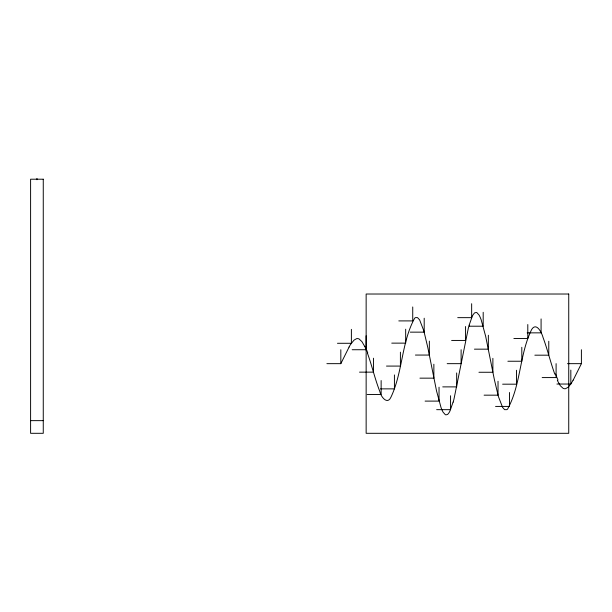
<?xml version="1.0" encoding="UTF-8"?>
<svg xmlns="http://www.w3.org/2000/svg" width="612" height="612" viewBox="0 0 612 612"><rect width="100%" height="100%" fill="white"/><g stroke="black" fill="none" stroke-linecap="round" stroke-linejoin="round"><path stroke-width="0.92" d="M469.129 325.217L472.28 316.274A23.432 22.376 -83.1 0 1 473.137 314.683L474.529 312.923L476.151 312.48A3.106 2.976 -84 0 1 476.916 312.656L479.15 315.172A38.77 37.118 -84.2 0 1 481.147 319.701L485.691 336.416L494.419 379.845L498.398 396.522L502.613 407.447L504.648 409.665L506.744 409.65A4.192 3.687 -89 0 0 507.539 409.153C521.08 384.749 519.297 354.478 531.698 329.424C536.548 321.721 541.926 333.096 543.073 337.572C547.541 349.605 550.456 362.151 554.816 374.223M453.094 402.099L449.935 411.042A23.432 22.376 -83.1 0 1 449.086 412.641L447.686 414.401L446.072 414.837A3.106 2.976 -84.1 0 1 445.307 414.661L443.065 412.144A38.77 37.133 -83.9 0 1 441.053 407.63L436.532 390.907L427.803 347.471L423.818 330.801L419.61 319.869L417.568 317.659L415.724 317.567A4.146 3.649 -88.9 0 0 414.684 318.163C401.357 342.368 402.811 372.203 390.938 397.188C387.342 405.274 380.748 396.561 379.868 391.588C374.942 379.019 372.004 365.785 367.407 353.101M326.892 363.658L340.823 363.658L349.077 347.096M581.4 349.735L581.4 363.658L573.146 380.22M351.081 343.753L354.05 340.111L356.589 338.658A4.1 3.756 84.2 0 1 357.362 338.574A4.536 4.162 84.1 0 1 359.145 339.017L361.937 341.641L364.653 346.361M571.141 383.571L568.173 387.205L565.626 388.658A4.1 3.756 84.2 0 1 565.113 388.735A4.536 4.162 83.9 0 1 563.078 388.299L560.278 385.682L557.341 380.473M37.125 179.676C38.349 178.543 35.511 178.543 36.735 179.676M457.73 317.651L471.653 317.651L471.653 303.72M398.802 320.902L412.733 320.902L412.733 306.972M469.266 326.211L483.189 326.211L483.189 312.288M410.269 332.148L424.2 332.148L424.2 318.225M527.154 332.852L541.084 332.852L541.084 318.921M513.866 338.459L527.796 338.459L527.796 324.528M451.625 340.44L465.556 340.44L465.556 326.51M391.749 343.133L405.672 343.133L405.672 329.202M337.464 343.286L351.387 343.286L351.387 329.355M474.43 349.161L488.353 349.161L488.353 335.238M352.191 349.735L366.121 349.735L366.121 335.812M415.426 355.059L429.349 355.059L429.349 341.129M534.842 355.182L548.773 355.182L548.773 341.251M507.883 361.241L521.807 361.241L521.807 347.31M447.181 363.658L461.111 363.658L461.111 349.735M567.469 363.658L581.4 363.658M386.486 366.083L400.409 366.083L400.409 352.152M359.519 372.142L373.45 372.142L373.45 358.211M478.944 372.264L492.874 372.264L492.874 358.334M542.171 377.581L556.101 377.581L556.101 363.65M419.939 378.155L433.862 378.155L433.862 364.224M556.905 384.038L570.828 384.038L570.828 370.107M502.62 384.183L516.543 384.183L516.543 370.26M442.736 386.883L456.667 386.883L456.667 372.953M380.496 388.865L394.426 388.865L394.426 374.934M367.208 394.472L381.138 394.472L381.138 380.542M484.092 395.168L498.023 395.168L498.023 381.245M425.103 401.105L439.034 401.105L439.034 387.182M495.559 406.422L509.49 406.422L509.49 392.491M436.639 409.665L450.562 409.665L450.562 395.742M30.6 420.643L43.261 420.643M365.67 348.649L366.412 350.462M340.823 349.735L340.823 363.658M349.016 347.058A51.576 47.514 82.6 0 1 351.013 343.699M364.721 346.323A55.868 50.467 81.7 0 1 365.739 348.611M366.749 350.309A98.8 87.891 80.6 0 1 367.751 352.956M453.171 402.13A142.183 134.143 -81.8 0 0 453.974 399.131L468.333 328.208A142.183 133.982 -81.8 0 1 469.205 325.24M558.006 380.121A77.954 68.812 80.2 0 1 555.551 373.924M573.069 380.174A51.576 47.369 83.5 0 1 571.095 383.533M43.261 179.209L30.6 179.209L30.6 433.304L43.261 433.304L43.261 179.209M568.739 294.02L366.144 294.02L366.144 433.304L568.739 433.304L568.739 294.02"/></g></svg>
